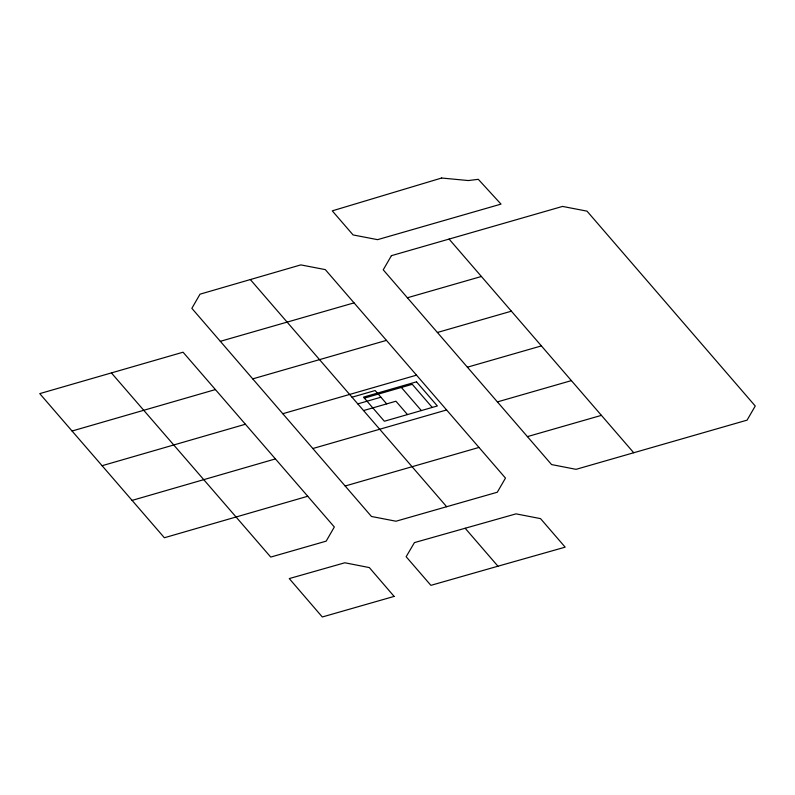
<?xml version="1.0" encoding="UTF-8"?>
<svg xmlns="http://www.w3.org/2000/svg" width="795" height="795" viewBox="0 0 795 795"><rect width="100%" height="100%" fill="white"/><g stroke="black" fill="none" stroke-linecap="round" stroke-linejoin="round"><path stroke-width="1.19" d="M111.419 372.925L270.737 557.076L326.179 541.147L334.327 526.986L183.059 352.205L39.75 393.624L72.057 431.019L215.395 389.58M72.057 431.019L102.098 465.711L245.407 424.242M275.408 458.914L132.069 500.403M307.725 496.259L164.376 537.748L102.098 465.711M220.334 341.323L371.464 516.482L395.98 521.222L497.292 492.234L505.481 478.093L325.304 269.614L300.808 264.894L200.012 294.18L191.863 308.341L220.334 341.323L354.023 302.875M407.388 297.767L481.392 276.481M252.711 378.877L386.44 340.369M437.389 332.479L511.404 311.183M282.791 413.718L416.52 375.161M352.026 397.202L375.141 390.534L386.688 403.89M467.4 367.191L541.405 345.895M364.368 398.126L412.257 384.313L432.241 407.428M357.8 403.88L380.914 397.212M363.573 410.558L395.94 401.217L407.487 414.573M312.833 448.529L446.601 409.962M497.402 401.902L571.416 380.606M345.149 486.003L478.988 447.436M527.413 436.614L601.418 415.358M497.948 566.209L430.89 585.349L406.146 556.719L414.443 542.597L516.044 513.858L540.53 518.628L565.166 547.159L497.948 566.209L465.164 528.248M449.086 239.086L633.724 452.753M401.366 387.453L421.36 410.568M250.336 279.562L446.671 506.733M391.418 255.672L383.23 269.813L551.571 464.568L576.057 469.338L747.062 420.148L755.25 406.016L587.018 211.152L562.532 206.422L391.418 255.672M441.632 178.02L332.27 210.854L353.079 234.932L377.565 239.653L501.019 204.116L478.292 179.312L468.384 180.554L441.632 178.02M416.5 381.839L363.504 397.122L384.363 421.241L437.359 405.957L416.5 381.839M394.121 596.409L322.303 616.98L289.261 578.581L344.851 562.771L369.337 567.58L394.121 596.409"/></g></svg>
